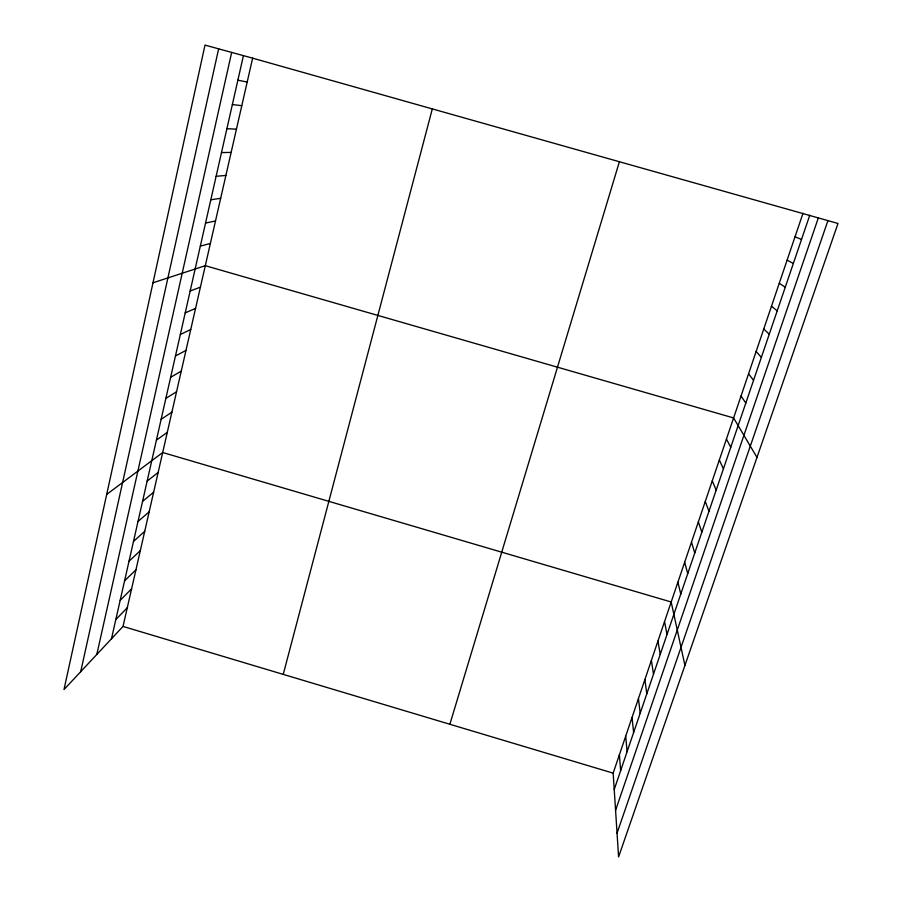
<?xml version="1.0" encoding="UTF-8"?>
<svg xmlns="http://www.w3.org/2000/svg" width="902" height="902" viewBox="0 0 902 902"><rect width="100%" height="100%" fill="white"/><g stroke="black" fill="none" stroke-linecap="round" stroke-linejoin="round"><path stroke-width="1.35" d="M80.706 671.686L218.634 48.843M96.807 654.457L231.667 52.417M111.465 638.785L243.427 55.642M123.022 626.428L252.639 58.168L205.002 45.1L63.997 689.556L123.022 626.428L613.157 773.149L618.592 856.9L838.003 223.47L252.639 58.168M283.239 674.38L432.34 108.792M449.873 724.272L619.46 161.526M613.157 773.149L803.005 213.244M614.217 789.532L809.77 215.217M615.57 810.312L818.396 217.732M617.047 833.166L827.968 220.539M115.794 619.629L127.295 607.689M120.169 600.315L131.602 588.826M124.577 580.843L135.943 569.805M129.02 561.213L140.317 550.637M133.496 541.437L144.715 531.312M138.006 521.491L149.157 511.851M142.55 501.388L153.633 492.221M147.139 481.127L158.143 472.445M106.684 494.431L162.698 452.511L671.189 601.995L684.922 665.405M156.429 440.097L167.276 432.419M161.131 419.329L171.899 412.158M165.867 398.38L176.555 391.739M170.647 377.273L181.246 371.162M175.462 355.986L185.981 350.404M180.321 334.518L190.75 329.489M185.214 312.87L195.565 308.405M190.153 291.03L200.413 287.14M152.99 282.777L205.306 265.695L733.597 417.942L756.981 457.404M200.312 246.145L210.38 243.427M205.543 223.065L215.51 220.967M210.809 199.782L220.674 198.305M216.119 176.285L225.895 175.45M221.486 152.585L231.149 152.404M226.898 128.682L236.448 129.155M232.355 104.553L241.804 105.692M237.869 80.199L247.193 82.037M795.023 236.798L801.517 239.447M787.108 260.148L793.343 263.463M779.26 283.284L785.236 287.253M771.481 306.218L777.208 310.84M763.768 328.959L769.248 334.202M756.124 351.498L761.367 357.361M748.547 373.834L753.553 380.306M741.038 395.989L745.807 403.059M726.437 439.071L730.744 447.291M719.322 460.031L723.427 468.792M712.276 480.811L716.165 490.113M705.285 501.422L708.961 511.265M698.362 521.875L701.824 532.225M691.484 542.147L694.754 553.016M684.663 562.262L687.73 573.627M677.898 582.207L680.773 594.068M664.537 621.625L667.018 634.456M657.93 641.096L660.23 654.401M651.379 660.411L653.499 674.177M644.885 679.578L646.813 693.796M638.436 698.588L640.194 713.256M632.043 717.451L633.621 732.559M625.695 736.167L627.093 751.704M619.403 754.726L620.632 770.691"/></g></svg>
